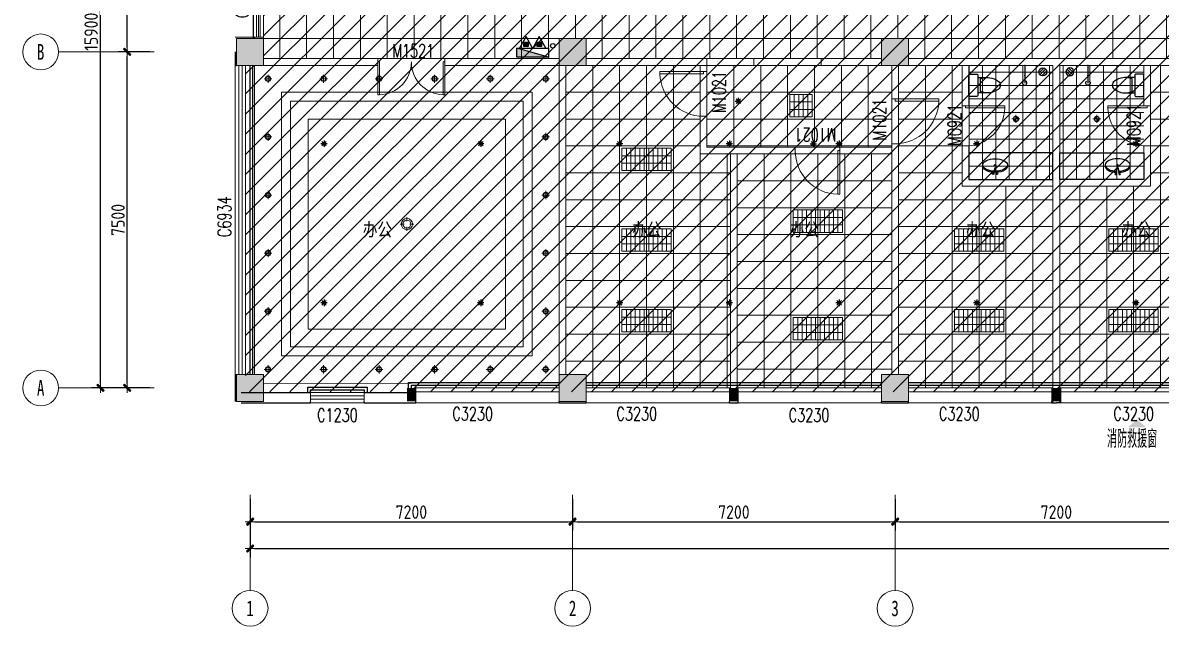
# Model space of a CAD drawing. Header units: millimetres. Extents: x 33621 to 401573, y -91663 to 133135.
# Drawn here: x 162981 to 188399, y 37128 to 50595 of the extents above; entities that cross this region are included whole.
import ezdxf
from ezdxf.enums import TextEntityAlignment as Align

# ---------------------------------------------------------------- set-up
doc = ezdxf.new("R2010")
doc.units = ezdxf.units.MM
doc.header["$LTSCALE"] = 10
doc.linetypes.add('DOTE', pattern=[2.42, 2, -0.2, 0.02, -0.2])
doc.layers.get('0').update_dxf_attribs({"color": 253})
doc.layers.get('Defpoints').update_dxf_attribs({"color": 250})
for name, color, linetype in [('3', 253, 'Continuous'), ('Dim【尺寸标注】', 253, 'Continuous'), ('EQUIP_喷头', 253, 'Continuous'), ('EQUIP_消火栓', 253, 'Continuous'), ('EQUIP_灭火器', 253, 'Continuous'), ('LATRINE', 253, 'Continuous'), ('LAYER3', 253, 'Continuous'), ('LAYER4', 253, 'Continuous'), ('LAYER5', 253, 'Continuous'), ('LVTRY', 253, 'Continuous'), ('PUB_DIM', 253, 'Continuous'), ('SURFACE', 253, 'Continuous'), ('VPIPE-消防', 253, 'Continuous'), ('Wall Solid【墙柱填充】', 253, 'Continuous'), ('WINDOW_TEXT', 253, 'Continuous'), ('家具', 253, 'Continuous'), ('水-地漏', 253, 'Continuous')]:
    doc.layers.add(name, color=color, linetype=linetype)
for name, color, linetype, lineweight in [('AXIS【轴号】', 253, 'Continuous', 0), ('COLUMN', 253, 'Continuous', 0), ('DOOR【门】', 253, 'Continuous', 0), ('DS-4BS-FINISH【墙完成线】', 253, 'Continuous', 0), ('PUB_HATCH', 253, 'Continuous', 0), ('RC-FIN【天花轮廓线】', 253, 'Continuous', 0), ('RC-LIGHT【天花灯具】', 253, 'Continuous', 0), ('RC-STR【天花细线】', 253, 'Continuous', 0), ('RC-Text【天花文字】', 253, 'Continuous', 0), ('TXT【平面空间文字】', 253, 'Continuous', 0), ('WALL', 253, 'Continuous', 0), ('Wall【墙体】', 253, 'Continuous', 0), ('WINDOW', 253, 'Continuous', 0), ('Xline【辅助线】', 253, 'Continuous', 0)]:
    doc.layers.add(name, color=color, linetype=linetype, lineweight=lineweight)
doc.styles.add('_TCH_WINDOW', font='SIMPLEX', dxfattribs={"bigfont": 'GBCBIG'})
doc.styles.add('CCD_DIM', font='ARCHS.SHX')
doc.styles.add('DIM_FONT', font='SIMPLEX', dxfattribs={"width": 0.7, "bigfont": 'GBCBIG'})
doc.styles.add('宋体', font='', dxfattribs={"width": 0.7})
doc.styles.add('文字', font='')
doc.styles.get('宋体').set_extended_font_data('SimSun')
doc.styles.get('文字').set_extended_font_data('SimSun')
doc.dimstyles.new('ZL_1：100', dxfattribs={"dimtxt": 3, "dimasz": 1, "dimexe": 2, "dimexo": 2, "dimgap": 0.6, "dimtad": 1, "dimdec": 0, "dimrnd": 5, "dimdsep": 46, "dimtxsty": 'CCD_DIM', "dimblk": 'WS-cj', "dimblk1": 'WS-cj', "dimblk2": 'WS-cj', "dimcen": 1, "dimclrd": 44, "dimclre": 44, "dimclrt": 2, "dimadec": 0, "dimazin": 2, "dimtfac": 1, "dimtdec": 0, "dimtix": 1, "dimtmove": 2, "dimatfit": 3, "dimldrblk": 'hl_arrow2', "dimfxl": 5, "dimfxlon": 1, "dimarcsym": 0})

# ---------------------------------------------------------------- blocks, each defined once
blk = doc.blocks.new('$WINLIB2D$00000004')
for p, q in [((-0.5, 0.5), (0.5, 0.5)), ((-0.5, 0.5), (-0.5, -0.5)), ((0.5, -0.5), (0.5, 0.5)), ((-0.5, 0.2406), (0.5, 0.2406)), ((-0.5, -0.5), (0.5, -0.5))]:
    blk.add_line(p, q)
blk = doc.blocks.new('$TCHSYS$WIN2D')
for p, q in [((-0.5, 0.5), (0.5, 0.5)), ((-0.5, 0.5), (-0.5, -0.5)), ((0.5, 0.5), (0.5, -0.5)), ((0.5, 0.1667), (-0.5, 0.1667)), ((0.5, -0.1667), (-0.5, -0.1667)), ((-0.5, -0.5), (0.5, -0.5))]:
    blk.add_line(p, q)
blk = doc.blocks.new('$WINLIB2D$00000005')
for p, q in [((-0.5, 0.5), (0.5, 0.5)), ((-0.5, 0.5), (-0.5, -0.5)), ((0.5, -0.5), (0.5, 0.5)), ((0.5, 0.167), (-0.5, 0.167)), ((0.5, 0), (-0.5, 0)), ((0.5, -0.167), (-0.5, -0.167)), ((-0.5, -0.5), (0.5, -0.5))]:
    blk.add_line(p, q)
blk = doc.blocks.new('hl_Axis-A1')
at = {"color": 150, "ltscale": 2}
blk.add_line((21.33, 0), (0, 0), dxfattribs=at)
at = {"color": 150}
blk.add_circle((25.33, 0), 4, dxfattribs=at)
at = {"color": 50, "style": '宋体', "width": 0.7}
blk.add_attdef('轴号', text='', height=3.5, dxfattribs=at).set_placement((25.33, 0), align=Align.MIDDLE_CENTER)
blk = doc.blocks.new('WS-cj')
blk.add_hatch(color=2).paths.add_polyline_path([(0.59, 0.82), (-0.82, -0.59), (-0.59, -0.82), (0.82, 0.59)])
at = {"color": 2, "linetype": 'ByBlock', "lineweight": 0}
for p, q in [((-1.1, 0), (0, 0)), ((0, 0), (1.1, 0))]:
    blk.add_line(p, q, dxfattribs=at)
at = {"color": 2}
blk.add_lwpolyline([(0.59, 0.82), (-0.82, -0.59), (-0.59, -0.82), (0.82, 0.59)], close=True, dxfattribs=at)
blk = doc.blocks.new('*D240')
at = {"layer": 'Defpoints', "color": 0, "transparency": 16777216}
for p in [(-44462, -18684), (-37262, -18684), (-37262, -19284)]:
    blk.add_point(p, dxfattribs=at)
at = {"layer": 'Dim【尺寸标注】', "color": 44, "lineweight": -2, "transparency": 16777216}
for p, q in [((-44462, -18784), (-44462, -19484)), ((-37262, -18784), (-37262, -19484)), ((-44362, -19284), (-37362, -19284))]:
    blk.add_line(p, q, dxfattribs=at)
at = {"layer": 'Dim【尺寸标注】', "color": 44, "lineweight": -2, "transparency": 16777216, "xscale": 100, "yscale": 100, "zscale": 100, "rotation": 180}
blk.add_blockref('WS-cj', (-44462, -19284), dxfattribs=at)
at = {"layer": 'Dim【尺寸标注】', "color": 44, "lineweight": -2, "transparency": 16777216, "xscale": 100, "yscale": 100, "zscale": 100}
blk.add_blockref('WS-cj', (-37262, -19284), dxfattribs=at)
at = {"layer": 'Dim【尺寸标注】', "color": 2, "transparency": 16777216, "insert": (-40862, -19071), "char_height": 300, "attachment_point": 5, "style": 'CCD_DIM'}
blk.add_mtext('7200', dxfattribs=at)
blk = doc.blocks.new('hl_arrow2')
at = {"color": 2}
blk.add_line((0, 0), (-1, 0), dxfattribs=at)
blk.add_lwpolyline([(0, 0), (-1, -1), (-1, -1), (0, 0), (-1, 1), (-1, 1)], close=True, dxfattribs=at)
blk = doc.blocks.new('*D241')
at = {"layer": 'Defpoints', "color": 0, "transparency": 16777216}
for p in [(-37262, -18684), (-30062, -18684), (-30062, -19284)]:
    blk.add_point(p, dxfattribs=at)
at = {"layer": 'Dim【尺寸标注】', "color": 44, "lineweight": -2, "transparency": 16777216}
for p, q in [((-37262, -18784), (-37262, -19484)), ((-30062, -18784), (-30062, -19484)), ((-37162, -19284), (-30162, -19284))]:
    blk.add_line(p, q, dxfattribs=at)
at = {"layer": 'Dim【尺寸标注】', "color": 44, "lineweight": -2, "transparency": 16777216, "xscale": 100, "yscale": 100, "zscale": 100, "rotation": 180}
blk.add_blockref('WS-cj', (-37262, -19284), dxfattribs=at)
at = {"layer": 'Dim【尺寸标注】', "color": 44, "lineweight": -2, "transparency": 16777216, "xscale": 100, "yscale": 100, "zscale": 100}
blk.add_blockref('WS-cj', (-30062, -19284), dxfattribs=at)
at = {"layer": 'Dim【尺寸标注】', "color": 2, "transparency": 16777216, "insert": (-33662, -19071), "char_height": 300, "attachment_point": 5, "style": 'CCD_DIM'}
blk.add_mtext('7200', dxfattribs=at)
blk = doc.blocks.new('*D242')
at = {"layer": 'Defpoints', "color": 0, "transparency": 16777216}
for p in [(-30062, -18684), (-22862, -18684), (-22862, -19284)]:
    blk.add_point(p, dxfattribs=at)
at = {"layer": 'Dim【尺寸标注】', "color": 44, "lineweight": -2, "transparency": 16777216}
for p, q in [((-30062, -18784), (-30062, -19484)), ((-22862, -18784), (-22862, -19484)), ((-29962, -19284), (-22962, -19284))]:
    blk.add_line(p, q, dxfattribs=at)
at = {"layer": 'Dim【尺寸标注】', "color": 44, "lineweight": -2, "transparency": 16777216, "xscale": 100, "yscale": 100, "zscale": 100, "rotation": 180}
blk.add_blockref('WS-cj', (-30062, -19284), dxfattribs=at)
at = {"layer": 'Dim【尺寸标注】', "color": 44, "lineweight": -2, "transparency": 16777216, "xscale": 100, "yscale": 100, "zscale": 100}
blk.add_blockref('WS-cj', (-22862, -19284), dxfattribs=at)
at = {"layer": 'Dim【尺寸标注】', "color": 2, "transparency": 16777216, "insert": (-26462, -19071), "char_height": 300, "attachment_point": 5, "style": 'CCD_DIM'}
blk.add_mtext('7200', dxfattribs=at)
blk = doc.blocks.new('*D255')
at = {"layer": 'Defpoints', "color": 0, "transparency": 16777216}
for p in [(-44462, -18684), (49138, -18684), (49138, -19884)]:
    blk.add_point(p, dxfattribs=at)
at = {"layer": 'Dim【尺寸标注】', "color": 44, "lineweight": -2, "transparency": 16777216}
for p, q in [((-44462, -19384), (-44462, -20084)), ((49138, -19384), (49138, -20084)), ((-44362, -19884), (49038, -19884))]:
    blk.add_line(p, q, dxfattribs=at)
at = {"layer": 'Dim【尺寸标注】', "color": 44, "lineweight": -2, "transparency": 16777216, "xscale": 100, "yscale": 100, "zscale": 100, "rotation": 180}
blk.add_blockref('WS-cj', (-44462, -19884), dxfattribs=at)
at = {"layer": 'Dim【尺寸标注】', "color": 44, "lineweight": -2, "transparency": 16777216, "xscale": 100, "yscale": 100, "zscale": 100}
blk.add_blockref('WS-cj', (49138, -19884), dxfattribs=at)
at = {"layer": 'Dim【尺寸标注】', "color": 2, "transparency": 16777216, "insert": (2338, -19678), "char_height": 300, "attachment_point": 5, "style": 'CCD_DIM'}
blk.add_mtext('93600', dxfattribs=at)
blk = doc.blocks.new('*D253')
at = {"layer": 'Defpoints', "color": 0, "transparency": 16777216}
for p in [(-47204, -8800), (-46604, -8800), (-46604, -16300)]:
    blk.add_point(p, dxfattribs=at)
at = {"layer": 'Dim【尺寸标注】', "color": 44, "lineweight": -2, "transparency": 16777216}
for p, q in [((-46704, -8800), (-47404, -8800)), ((-47204, -16200), (-47204, -8900)), ((-46704, -16300), (-47404, -16300))]:
    blk.add_line(p, q, dxfattribs=at)
at = {"layer": 'Dim【尺寸标注】', "color": 44, "lineweight": -2, "transparency": 16777216, "xscale": 100, "yscale": 100, "zscale": 100}
for p, rotation in [((-47204, -8800), 90), ((-47204, -16300), 270)]:
    blk.add_blockref('WS-cj', p, dxfattribs=dict(at, rotation=rotation))
at = {"layer": 'Dim【尺寸标注】', "color": 2, "transparency": 16777216, "insert": (-47411, -12550), "char_height": 300, "attachment_point": 5, "rotation": 90, "style": 'CCD_DIM'}
blk.add_mtext('7500', dxfattribs=at)
blk = doc.blocks.new('*D254')
at = {"layer": 'Defpoints', "color": 0, "transparency": 16777216}
for p in [(-47204, -400), (-46604, -400), (-46604, -8800)]:
    blk.add_point(p, dxfattribs=at)
at = {"layer": 'Dim【尺寸标注】', "color": 44, "lineweight": -2, "transparency": 16777216}
for p, q in [((-46704, -400), (-47404, -400)), ((-47204, -8700), (-47204, -500)), ((-46704, -8800), (-47404, -8800))]:
    blk.add_line(p, q, dxfattribs=at)
at = {"layer": 'Dim【尺寸标注】', "color": 44, "lineweight": -2, "transparency": 16777216, "xscale": 100, "yscale": 100, "zscale": 100}
for p, rotation in [((-47204, -400), 90), ((-47204, -8800), 270)]:
    blk.add_blockref('WS-cj', p, dxfattribs=dict(at, rotation=rotation))
at = {"layer": 'Dim【尺寸标注】', "color": 2, "transparency": 16777216, "insert": (-47417, -4600), "char_height": 300, "attachment_point": 5, "rotation": 90, "style": 'CCD_DIM'}
blk.add_mtext('8400', dxfattribs=at)
blk = doc.blocks.new('*D256')
at = {"layer": 'Defpoints', "color": 0, "transparency": 16777216}
for p in [(-47804, -400), (-46604, -400), (-46604, -16300)]:
    blk.add_point(p, dxfattribs=at)
at = {"layer": 'Dim【尺寸标注】', "color": 44, "lineweight": -2, "transparency": 16777216}
for p, q in [((-47304, -400), (-48004, -400)), ((-47804, -16200), (-47804, -500)), ((-47304, -16300), (-48004, -16300))]:
    blk.add_line(p, q, dxfattribs=at)
at = {"layer": 'Dim【尺寸标注】', "color": 44, "lineweight": -2, "transparency": 16777216, "xscale": 100, "yscale": 100, "zscale": 100}
for p, rotation in [((-47804, -400), 90), ((-47804, -16300), 270)]:
    blk.add_blockref('WS-cj', p, dxfattribs=dict(at, rotation=rotation))
at = {"layer": 'Dim【尺寸标注】', "color": 2, "transparency": 16777216, "insert": (-48011, -8350), "char_height": 300, "attachment_point": 5, "rotation": 90, "style": 'CCD_DIM'}
blk.add_mtext('15900', dxfattribs=at)
blk = doc.blocks.new('$DorLib2D$00000001')
for p, q in [((0.45, 0.975), (0.5, 0.975)), ((0.45, 0), (0.45, 0.975)), ((0.5, 0), (0.5, 0.975)), ((0.5, 0), (0.45, 0))]:
    blk.add_line(p, q)
at = {"lineweight": 13}
blk.add_arc((0.475, 0), 0.975, 91.4693, 180, dxfattribs=at)
blk = doc.blocks.new('$DorLib2D$00000002')
for p, q in [((-0.5, 0), (-0.5, 0.4875)), ((-0.475, 0.4875), (-0.5, 0.4875)), ((-0.475, 0), (-0.475, 0.4875)), ((0.475, 0), (0.475, 0.4875)), ((0.475, 0.4875), (0.5, 0.4875)), ((0.5, 0), (0.5, 0.4875)), ((-0.5, 0), (-0.475, 0)), ((0.5, 0), (0.475, 0))]:
    blk.add_line(p, q)
at = {"lineweight": 13}
for centre, start, end in [((-0.4875, 0), 0, 88.53072), ((0.4875, 0), 91.46928, 180)]:
    blk.add_arc(centre, 0.4875, start, end, dxfattribs=at)
blk = doc.blocks.new('$TwtSys$00000125')
at = {"color": 9}
for p, q in [((0.57, 0), (-0.57, 0)), ((0.4, -0.4), (-0.4, 0.4)), ((-0.4, -0.4), (0.4, 0.4)), ((0, 0.57), (0, -0.57))]:
    blk.add_line(p, q, dxfattribs=at)
at = {"color": 8}
blk.add_circle((0, 0), 0.3, dxfattribs=at)
blk = doc.blocks.new('A$C22332745')
at = {"layer": 'LAYER3', "color": 181, "extrusion": (0, 0, -1)}
for centre, ratio, start_param, end_param in [((277, 214), 0.5, 4.782885, 10.934222), ((277, 195), 0.531076, 4.795815, 6.348539), ((277, 195), 0.531076, 3.076239, 4.638107)]:
    blk.add_ellipse(centre, major_axis=(-277, 0), ratio=ratio, start_param=start_param, end_param=end_param, dxfattribs=at)
at = {"layer": 'LAYER4', "color": 252}
for p, q in [((267, 148), (249, 9)), ((285, 148), (267, 148)), ((302, 9), (285, 148))]:
    blk.add_line(p, q, dxfattribs=at)
for centre in [(231, 18), (320, 18)]:
    blk.add_circle(centre, 17.9, dxfattribs=at)
at = {"layer": 'LAYER5', "color": 251}
blk.add_circle((277, 208), 16, dxfattribs=at)
blk = doc.blocks.new('A$C2CC91CCB')
at = {"color": 251, "rotation": 90}
blk.add_blockref('A$C22332745', (353, 0), dxfattribs=at)
blk = doc.blocks.new('A$C477C625D')
at = {"color": 7}
blk.add_blockref('A$C2CC91CCB', (0, 0), dxfattribs=at)
blk = doc.blocks.new('A$C4D690477')
at = {"layer": '家具', "color": 251}
blk.add_blockref('A$C477C625D', (0, 0), dxfattribs=at)
blk = doc.blocks.new('w-地漏')
at = {"layer": '水-地漏'}
for p, q in [((-57, -13), (16, 60)), ((-41, -41), (44, 44)), ((-13, -57), (60, 16))]:
    blk.add_line(p, q, dxfattribs=at)
blk.add_circle((2, 2), 60, dxfattribs=at)
blk = doc.blocks.new('$plan$00001613')
for p, q in [((-260, -140), (-260, 140)), ((-200, 170), (-200, -170))]:
    blk.add_line(p, q)
blk.add_lwpolyline([(-430, -170), (-200, -170), (-200, -220, 0.414214), (-170, -250), (-30, -250, 0.414214), (0, -220), (0, 220, 0.414214), (-30, 250), (-170, 250, 0.414214), (-200, 220), (-200, 170), (-430, 170)], format="xyb")
for centre, radius, start, end in [((-590, 0), 110, 123.4509, 236.5491), ((-413, -227), 398, 67.4505, 126.6381), ((-413, 227), 398, 233.3619, 292.5495)]:
    blk.add_arc(centre, radius, start, end)
blk = doc.blocks.new('$lvtry$00000168')
blk.add_line((0, 0), (0, -395))
blk.add_arc((0, -395), 50, 121.0332, 58.9668)
for p in [(0, 0), (0, -223)]:
    blk.add_point(p)
blk = doc.blocks.new('长形格栅灯盘')
at = {"color": 8, "ltscale": 11}
for p, q in [((-450, 50), (-450, 550)), ((-350, 50), (-350, 550)), ((-250, 50), (-250, 550)), ((-150, 50), (-150, 550)), ((-50, 50), (-50, 550)), ((50, 50), (50, 550)), ((150, 50), (150, 550)), ((250, 50), (250, 550)), ((350, 50), (350, 550)), ((450, 50), (450, 550))]:
    blk.add_line(p, q, dxfattribs=at)
at = {"ltscale": 11}
for points in [[(600, 600), (-600, 600), (-600, 0), (600, 0)], [(550, 550), (-550, 550), (-550, 50), (550, 50)]]:
    blk.add_lwpolyline(points, close=True, dxfattribs=at)
for points in [[(550, 383), (-550, 383)], [(550, 217), (-550, 217)]]:
    blk.add_lwpolyline(points, dxfattribs=at)
blk = doc.blocks.new('方形格栅灯盘')
at = {"color": 8, "ltscale": 11}
for p, q in [((-150, 50), (-150, 550)), ((-50, 50), (-50, 550)), ((50, 50), (50, 550)), ((150, 50), (150, 550))]:
    blk.add_line(p, q, dxfattribs=at)
at = {"ltscale": 11}
for points in [[(300, 600), (-300, 600), (-300, 0), (300, 0)], [(250, 550), (-250, 550), (-250, 50), (250, 50)]]:
    blk.add_lwpolyline(points, close=True, dxfattribs=at)
for points in [[(250, 383), (-250, 383)], [(250, 217), (-250, 217)]]:
    blk.add_lwpolyline(points, dxfattribs=at)
blk = doc.blocks.new('防雾筒灯')
at = {"ltscale": 30}
h = blk.add_hatch(dxfattribs=at)
h.set_pattern_fill('DOTS', color=251, scale=3)
h.set_pattern_definition([(0, (-62.322, -46.6336), (2.38125, 4.7625), [0, -4.7625])])
edge = h.paths.add_edge_path()
edge.add_ellipse((0, 0), major_axis=(35.4, 35.4), ratio=1, start_angle=315, end_angle=405)
edge.add_line((0, 50), (0, 0))
edge.add_line((0, 0), (50, 0))
edge = h.paths.add_edge_path()
edge.add_line((0, 0), (-50, 0))
edge.add_ellipse((0, 0), major_axis=(35.4, 35.4), ratio=1, start_angle=495, end_angle=225)
edge.add_line((0, -50), (0, 0))
at = {"color": 251, "linetype": 'DOTE', "ltscale": 43.504693}
blk.add_line((0, 91), (0, -91), dxfattribs=at)
at = {"color": 251, "linetype": 'DOTE', "ltscale": 41.297046}
blk.add_line((86, 0), (-86, 0), dxfattribs=at)
blk.add_ellipse((0, 0), major_axis=(-42.4, 42.4), ratio=1, start_param=2.355868237233172, end_param=8.639053544412757)
at = {"color": 251}
blk.add_ellipse((0, 0), major_axis=(35.4, 35.4), ratio=1, start_param=5.49871431692557, end_param=11.78189962410516, dxfattribs=at)
blk = doc.blocks.new('圆形筒灯')
at = {"color": 251, "linetype": 'DOTE', "ltscale": 43.504693}
blk.add_line((0, 91), (0, -91), dxfattribs=at)
at = {"color": 251, "linetype": 'DOTE', "ltscale": 41.297046}
blk.add_line((86, 0), (-86, 0), dxfattribs=at)
blk.add_ellipse((0, 0), major_axis=(-42.4, 42.4), ratio=1, start_param=2.355868237233172, end_param=8.639053544412757)
at = {"color": 251}
blk.add_ellipse((0, 0), major_axis=(35.4, 35.4), ratio=1, start_param=5.49871431692557, end_param=11.78189962410516, dxfattribs=at)
blk = doc.blocks.new('天花吸顶灯')
at = {"color": 8}
for p, q in [((-63, 0), (-152, 0)), ((0, 63), (0, 152)), ((63, 0), (152, 0)), ((0, -63), (0, -152))]:
    blk.add_line(p, q, dxfattribs=at)
at = {"color": 0}
blk.add_circle((0, 0), 125, dxfattribs=at)
at = {"color": 8}
blk.add_circle((0, 0), 89.3, dxfattribs=at)
blk = doc.blocks.new('$TwtSys$00000546')
h = blk.add_hatch()
h.set_pattern_fill('ANSI31', color=256, scale=200, style=0)
h.set_pattern_definition([(45, (-38543.802, -6670.83), (-17.67767, 17.67767), [])])
h.paths.add_polyline_path([(-65, 174), (65, 174), (65, 44), (-65, 44)])
for points in [[(0, 344), (-198, 0), (198, 0)], [(-65, 174), (65, 174), (65, 44), (-65, 44)]]:
    blk.add_lwpolyline(points, close=True)
blk = doc.blocks.new('海龍01165150')
at = {"color": 1}
for p, q in [((-350, -200), (-350, 0)), ((350, -200), (-350, 0)), ((-350, 0), (350, 0)), ((350, 0), (350, -200)), ((350, -200), (-350, -200))]:
    blk.add_line(p, q, dxfattribs=at)
blk.add_solid([(-350, -200), (-350, 0), (350, -200)], dxfattribs=at)
blk = doc.blocks.new('ZL_061117299')
at = {"layer": 'AXIS【轴号】'}
ref = blk.add_blockref('hl_Axis-A1', (-46604.4, -8800), dxfattribs=dict(at, xscale=100, yscale=100, zscale=100, rotation=179.9999999999999))
ref.add_attrib('轴号', 'B', dxfattribs={"layer": '0', "color": 2, "height": 350, "style": '宋体', "width": 0.7}).set_placement((-49137.7, -8800), align=Align.MIDDLE_CENTER)
ref = blk.add_blockref('hl_Axis-A1', (-46604.4, -16300), dxfattribs=dict(at, xscale=100, yscale=100, zscale=100, rotation=179.9999999999999))
ref.add_attrib('轴号', 'A', dxfattribs={"layer": '0', "color": 2, "height": 350, "style": '宋体', "width": 0.7}).set_placement((-49137.7, -16300), align=Align.MIDDLE_CENTER)
ref = blk.add_blockref('hl_Axis-A1', (-44462.3, -18683.9), dxfattribs=dict(at, xscale=100, yscale=100, zscale=100, rotation=270))
ref.add_attrib('轴号', '1', dxfattribs={"layer": '0', "color": 2, "height": 350, "style": '宋体', "width": 0.7}).set_placement((-44462.3, -21217.2), align=Align.MIDDLE_CENTER)
ref = blk.add_blockref('hl_Axis-A1', (-37262.3, -18683.9), dxfattribs=dict(at, xscale=100, yscale=100, zscale=100, rotation=270))
ref.add_attrib('轴号', '2', dxfattribs={"layer": '0', "color": 2, "height": 350, "style": '宋体', "width": 0.7}).set_placement((-37262.3, -21217.2), align=Align.MIDDLE_CENTER)
ref = blk.add_blockref('hl_Axis-A1', (-30062.3, -18683.9), dxfattribs=dict(at, xscale=100, yscale=100, zscale=100, rotation=270))
ref.add_attrib('轴号', '3', dxfattribs={"layer": '0', "color": 2, "height": 350, "style": '宋体', "width": 0.7}).set_placement((-30062.3, -21217.2), align=Align.MIDDLE_CENTER)
at = {"layer": 'Dim【尺寸标注】'}
for p1, p2, distance, picture, middle in [((-46604.4, -16300), (-46604.4, -400), 1200, '*D256', (-48010.6, -8350)), ((-46604.4, -8800), (-46604.4, -400), 600, '*D254', (-47416.9, -4600)), ((-46604.4, -16300), (-46604.4, -8800), 600, '*D253', (-47410.6, -12550)), ((-44462.3, -18683.9), (-37262.3, -18683.9), -600, '*D240', (-40862.3, -19071.4)), ((-44462.3, -18683.9), (49137.7, -18683.9), -1200, '*D255', (2337.7, -19677.6)), ((-37262.3, -18683.9), (-30062.3, -18683.9), -600, '*D241', (-33662.3, -19071.4)), ((-30062.3, -18683.9), (-22862.3, -18683.9), -600, '*D242', (-26462.3, -19071.4))]:
    dim = blk.add_aligned_dim(p1=p1, p2=p2, distance=distance, dimstyle='ZL_1：100', dxfattribs=at)
    dim.commit()
    dim.dimension.update_dxf_attribs({"geometry": picture, "text_midpoint": middle})

msp = doc.modelspace()

# ---------------------------------------------------------------- hatches: boundary and pattern name
at = {"layer": 'PUB_HATCH'}
for points in [[(167756.7, 49645.3), (168356.7, 49645.3), (168356.7, 50245.3), (167756.7, 50245.3)], [(174956.7, 49645.3), (175556.7, 49645.3), (175556.7, 50245.3), (174956.7, 50245.3)], [(182156.7, 49645.3), (182756.7, 49645.3), (182756.7, 50245.3), (182156.7, 50245.3)], [(167756.7, 42145.3), (168356.7, 42145.3), (168356.7, 42745.3), (167756.7, 42745.3)], [(174956.7, 42145.3), (175556.7, 42145.3), (175556.7, 42745.3), (174956.7, 42745.3)], [(182156.7, 42145.3), (182756.7, 42145.3), (182756.7, 42745.3), (182156.7, 42745.3)], [(171556.7, 42145.3), (171756.7, 42145.3), (171756.7, 42445.3), (171556.7, 42445.3)], [(178756.7, 42145.3), (178956.7, 42145.3), (178956.7, 42445.3), (178756.7, 42445.3)], [(186056.7, 42445.3), (185956.7, 42445.3), (185956.7, 42145.3), (186056.7, 42145.3)], [(186056.7, 42145.3), (186156.7, 42145.3), (186156.7, 42445.3), (186056.7, 42445.3)]]:
    msp.add_hatch(color=256, dxfattribs=at).paths.add_polyline_path(points)
at = {"layer": 'RC-STR【天花细线】'}
h = msp.add_hatch(dxfattribs=at)
h.set_pattern_fill('_USER', color=8, scale=600, double=1, pattern_type=0)
h.set_pattern_definition([(0, (211318.06, 52045.26), (0, 600), []), (90, (211318.06, 52045.26), (-600, 4e-14), [])])
h.paths.add_polyline_path([(211556.7, 58345.3), (218156.7, 58345.3), (218156.7, 52045.3), (232781.7, 52045.3), (232781.7, 50245.3), (232556.7, 50245.3), (232556.7, 49795.3), (225956.7, 49795.3), (225956.7, 50245.3), (225356.7, 50245.3), (225356.7, 49795.3), (218756.7, 49795.3), (218756.7, 50245.3), (218156.7, 50245.3), (218156.7, 49795.3), (211556.7, 49795.3), (211556.7, 50245.3), (210956.7, 50245.3), (210956.7, 49795.3), (204356.7, 49795.3), (204356.7, 50245.3), (203756.7, 50245.3), (203756.7, 49795.3), (197156.7, 49795.3), (197156.7, 50245.3), (196556.7, 50245.3), (196556.7, 49795.3), (189956.7, 49795.3), (189956.7, 50245.3), (189356.7, 50245.3), (189356.7, 49795.3), (182756.7, 49795.3), (182756.7, 50245.3), (182156.7, 50245.3), (182156.7, 49795.3), (175556.7, 49795.3), (175556.7, 50245.3), (174956.7, 50245.3), (174956.7, 49795.3), (168356.7, 49795.3), (168356.7, 52045.3), (211318.1, 52045.3), (211318.1, 58045.3), (211556.7, 58045.3)])
h = msp.add_hatch(dxfattribs=at)
h.set_pattern_fill('_USER', color=8, scale=600, double=1, pattern_type=0)
h.set_pattern_definition([(0, (178106.74, 49645.26), (0, 600), []), (90, (178106.74, 49645.26), (-600, 4e-14), [])])
h.paths.add_polyline_path([(175106.7, 49645.3), (178106.7, 49645.3), (178106.7, 47668.1), (178781.7, 47668.1), (178781.7, 42445.3), (175556.7, 42445.3), (175556.7, 42745.3), (175106.7, 42745.3)])
h = msp.add_hatch(dxfattribs=at)
h.set_pattern_fill('_USER', color=8, scale=600, double=1, pattern_type=0)
h.set_pattern_definition([(0, (178856.74, 49645.26), (0, 600), []), (90, (178856.74, 49645.26), (-600, 4e-14), [])])
h.paths.add_polyline_path([(178256.7, 49645.3), (182381.7, 49645.3), (182381.7, 47818.1), (178256.7, 47818.1)])
h = msp.add_hatch(dxfattribs=at)
h.set_pattern_fill('_USER', color=8, scale=600, double=1, pattern_type=0)
h.set_pattern_definition([(0, (182531.74, 49645.26), (0, 600), []), (90, (182531.74, 49645.26), (-600, 4e-14), [])])
h.paths.add_polyline_path([(182531.7, 49645.3), (183956.7, 49645.3), (183956.7, 46945.3), (185981.7, 46945.3), (185981.7, 42445.3), (182756.7, 42445.3), (182756.7, 42745.3), (182531.7, 42745.3)], flags=17)
h = msp.add_hatch(dxfattribs=at)
h.set_pattern_fill('_USER', color=8, scale=300, double=1, pattern_type=0)
h.set_pattern_definition([(0, (184106.74, 47095.26), (0, 300), []), (90, (184106.74, 47095.26), (-300, 2e-14), [])])
h.paths.add_polyline_path([(184106.7, 49645.3), (185981.7, 49645.3), (185981.7, 47095.3), (184106.7, 47095.3)])
h = msp.add_hatch(dxfattribs=at)
h.set_pattern_fill('_USER', color=8, scale=600, double=1, pattern_type=0)
h.set_pattern_definition([(0, (189581.74, 49645.26), (0, 600), []), (90, (189581.74, 49645.26), (-600, 4e-14), [])])
h.paths.add_polyline_path([(189581.7, 49645.3), (188156.7, 49645.3), (188156.7, 46945.3), (186131.7, 46945.3), (186131.7, 42445.3), (189356.7, 42445.3), (189356.7, 42745.3), (189581.7, 42745.3)], flags=17)
h = msp.add_hatch(dxfattribs=at)
h.set_pattern_fill('_USER', color=8, scale=300, double=1, pattern_type=0)
h.set_pattern_definition([(0, (188006.74, 47095.26), (0, 300), []), (90, (188006.74, 47095.26), (-300, 2e-14), [])])
h.paths.add_polyline_path([(186131.7, 49645.3), (188006.7, 49645.3), (188006.7, 47095.3), (186131.7, 47095.3)])
h = msp.add_hatch(dxfattribs=at)
h.set_pattern_fill('_USER', color=8, scale=600, double=1, pattern_type=0)
h.set_pattern_definition([(0, (178931.74, 47668.14), (0, 600), []), (90, (178931.74, 47668.14), (-600, 4e-14), [])])
h.paths.add_polyline_path([(178931.7, 42445.3), (182156.7, 42445.3), (182156.7, 42745.3), (182381.7, 42745.3), (182381.7, 47668.1), (178931.7, 47668.1)])
at = {"layer": 'Xline【辅助线】'}
h = msp.add_hatch(dxfattribs=at)
h.set_pattern_fill('ANSI31', color=256, scale=100)
h.set_pattern_definition([(45, (-172004.77, 84868.52), (-224.5064, 224.5064), [])])
h.paths.add_polyline_path([(232781.7, 58302.5), (211556.7, 58388.1), (211556.7, 58045.3), (211318.1, 58045.3), (211318.1, 52027.4), (168356.7, 52063.2), (168356.7, 49645.3), (167956.7, 49645.3), (167956.7, 42359.7), (232781.7, 42359.7)])

# ---------------------------------------------------------------- linework, layer by layer
at = {"layer": '3'}
for p, q in [((168056.7, 42745.3), (168056.7, 49645.3)), ((168116.7, 42745.3), (168116.7, 49645.3))]:
    msp.add_line(p, q, dxfattribs=at)
for points in [[(169346.7, 42345.3), (169346.7, 42465.3), (170666.7, 42465.3), (170666.7, 42345.3)], [(171596.7, 42445.3), (171596.7, 42565.3), (174956.7, 42565.3)], [(171656.7, 42445.3), (171656.7, 42505.3), (174956.7, 42505.3)], [(175556.7, 42565.3), (182156.7, 42565.3)], [(175556.7, 42505.3), (182156.7, 42505.3)], [(182756.7, 42565.3), (189356.7, 42565.3)], [(182756.7, 42505.3), (189356.7, 42505.3)], [(169406.7, 42345.3), (169406.7, 42405.3), (170606.7, 42405.3), (170606.7, 42345.3)]]:
    msp.add_lwpolyline(points, dxfattribs=at)
at = {"layer": 'COLUMN'}
for p, q in [((168356.7, 50245.3), (167756.7, 50245.3)), ((167756.7, 50245.3), (167756.7, 49645.3)), ((168356.7, 49645.3), (168356.7, 50245.3)), ((175556.7, 50245.3), (174956.7, 50245.3)), ((174956.7, 50245.3), (174956.7, 49645.3)), ((175556.7, 49645.3), (175556.7, 50245.3)), ((182756.7, 50245.3), (182156.7, 50245.3)), ((182156.7, 50245.3), (182156.7, 49645.3)), ((182756.7, 49645.3), (182756.7, 50245.3)), ((167756.7, 49645.3), (168356.7, 49645.3)), ((174956.7, 49645.3), (175556.7, 49645.3)), ((182156.7, 49645.3), (182756.7, 49645.3)), ((168356.7, 42745.3), (167756.7, 42745.3)), ((167756.7, 42745.3), (167756.7, 42145.3)), ((168356.7, 42145.3), (168356.7, 42745.3)), ((175556.7, 42745.3), (174956.7, 42745.3)), ((174956.7, 42745.3), (174956.7, 42445.3)), ((175556.7, 42445.3), (175556.7, 42745.3)), ((182756.7, 42745.3), (182156.7, 42745.3)), ((182156.7, 42745.3), (182156.7, 42445.3)), ((182756.7, 42445.3), (182756.7, 42745.3)), ((167756.7, 42145.3), (168356.7, 42145.3)), ((174956.7, 42145.3), (175556.7, 42145.3)), ((182156.7, 42145.3), (182756.7, 42145.3))]:
    msp.add_line(p, q, dxfattribs=at)
at = {"layer": 'DOOR【门】'}
for p, q in [((183956.7, 48745.3), (183956.7, 47845.3)), ((188156.7, 48745.3), (188156.7, 47845.3))]:
    msp.add_line(p, q, dxfattribs=at)
at = {"layer": 'DS-4BS-FINISH【墙完成线】'}
for points in [[(189356.7, 49795.3), (182756.7, 49795.3), (182756.7, 50245.3), (182156.7, 50245.3), (182156.7, 49795.3), (175556.7, 49795.3), (175556.7, 50245.3), (174956.7, 50245.3), (174956.7, 49795.3), (168356.7, 49795.3), (168356.7, 52045.3), (211318.1, 52045.3)], [(175106.7, 49645.3), (178106.7, 49645.3), (178106.7, 47668.1), (178781.7, 47668.1), (178781.7, 42445.3), (175556.7, 42445.3), (175556.7, 42745.3), (175106.7, 42745.3), (175106.7, 49645.3)], [(182531.7, 49645.3), (183956.7, 49645.3), (183956.7, 46945.3), (185981.7, 46945.3), (185981.7, 42445.3), (182756.7, 42445.3), (182756.7, 42745.3), (182531.7, 42745.3), (182531.7, 49645.3)], [(189581.7, 49645.3), (188156.7, 49645.3), (188156.7, 46945.3), (186131.7, 46945.3), (186131.7, 42445.3), (189356.7, 42445.3), (189356.7, 42745.3), (189581.7, 42745.3), (189581.7, 49645.3)], [(178931.7, 42445.3), (182156.7, 42445.3), (182156.7, 42745.3), (182381.7, 42745.3), (182381.7, 47668.1), (178931.7, 47668.1), (178931.7, 42445.3)]]:
    msp.add_lwpolyline(points, dxfattribs=at)
msp.add_lwpolyline([(178256.7, 49645.3), (182381.7, 49645.3), (182381.7, 47818.1), (178256.7, 47818.1)], close=True, dxfattribs=at)
at = {"layer": 'LATRINE'}
for points in [[(185981.7, 47695.3), (184106.7, 47695.3), (184106.7, 47095.3), (185981.7, 47095.3)], [(186131.7, 47695.3), (188006.7, 47695.3), (188006.7, 47095.3), (186131.7, 47095.3)]]:
    msp.add_lwpolyline(points, close=True, dxfattribs=at)
at = {"layer": 'RC-FIN【天花轮廓线】', "color": 8}
for points in [[(168156.7, 49645.3), (168156.7, 42745.3)], [(168356.7, 42545.3), (174956.7, 42559.7)]]:
    msp.add_lwpolyline(points, dxfattribs=at)
for points in [[(174356.7, 43159.7), (168756.7, 43159.7), (168756.7, 49045.3), (174356.7, 49045.3)], [(174156.7, 43359.7), (168956.7, 43359.7), (168956.7, 48845.3), (174156.7, 48845.3)], [(173756.7, 43759.7), (169356.7, 43759.7), (169356.7, 48445.3), (173756.7, 48445.3)]]:
    msp.add_lwpolyline(points, close=True, dxfattribs=at)
at = {"layer": 'SURFACE'}
for p, q in [((168126.7, 51985.3), (168126.7, 50245.3)), ((167726.7, 49945.3), (167726.7, 49645.3)), ((167726.7, 49645.3), (167756.7, 49645.3)), ((167726.7, 42745.3), (167756.7, 42745.3)), ((167726.7, 42745.3), (167726.7, 42145.3)), ((167856.7, 42345.3), (169406.7, 42345.3)), ((170606.7, 42345.3), (171556.7, 42345.3)), ((167856.7, 42115.3), (169406.7, 42115.3)), ((169406.7, 42115.3), (169406.7, 42145.3)), ((170606.7, 42115.3), (170606.7, 42145.3)), ((170606.7, 42115.3), (171556.7, 42115.3)), ((171556.7, 42115.3), (171756.7, 42115.3)), ((171756.7, 42115.3), (171756.7, 42145.3)), ((174956.7, 42115.3), (174956.7, 42145.3)), ((174956.7, 42115.3), (175256.7, 42115.3)), ((175256.7, 42115.3), (175556.7, 42115.3)), ((175556.7, 42115.3), (175556.7, 42145.3)), ((178756.7, 42115.3), (178756.7, 42145.3)), ((178756.7, 42115.3), (178956.7, 42115.3)), ((178956.7, 42115.3), (178956.7, 42145.3)), ((182156.7, 42115.3), (182156.7, 42145.3)), ((182156.7, 42115.3), (182456.7, 42115.3)), ((182456.7, 42115.3), (182756.7, 42115.3)), ((182756.7, 42115.3), (182756.7, 42145.3)), ((185956.7, 42115.3), (185956.7, 42145.3)), ((185956.7, 42115.3), (186056.7, 42115.3)), ((186156.7, 42115.3), (186056.7, 42115.3)), ((186156.7, 42115.3), (186156.7, 42145.3))]:
    msp.add_line(p, q, dxfattribs=at)
at = {"layer": 'VPIPE-消防'}
msp.add_circle((174815.3, 50080.3), 50, dxfattribs=at)
at = {"layer": 'WALL', "color": 9}
for p, q in [((167726.7, 50275.3), (168126.7, 50275.3)), ((168356.7, 50275.3), (168156.7, 50275.3)), ((168156.7, 50275.3), (168156.7, 50245.3)), ((168356.7, 50245.3), (168356.7, 50275.3)), ((178106.7, 49645.3), (178106.7, 49458.4)), ((178256.7, 49795.3), (178256.7, 49508.4)), ((178256.7, 49508.4), (178106.7, 49508.4)), ((178106.7, 48511.3), (178106.7, 47668.1)), ((178106.7, 48508.4), (178256.7, 48508.4)), ((178256.7, 48508.4), (178256.7, 47818.1)), ((178256.7, 47818.1), (180225.5, 47818.1)), ((180225.5, 47668.1), (180225.5, 47818.1)), ((181225.5, 47818.1), (182381.7, 47818.1)), ((181225.5, 47818.1), (181225.5, 47668.1)), ((178106.7, 47668.1), (180228.4, 47668.1)), ((178781.7, 42445.3), (178781.7, 47668.1)), ((178931.7, 47668.1), (178931.7, 42445.3)), ((181175.5, 47668.1), (182381.7, 47668.1))]:
    msp.add_line(p, q, dxfattribs=at)
at = {"layer": 'Wall Solid【墙柱填充】', "color": 1}
msp.add_solid([(188068.3, 41564.1), (187860.7, 41743.1), (187653.1, 41564.1), (187860.7, 41743.1)], dxfattribs=at)
at = {"layer": 'Wall【墙体】', "color": 9}
for p, q in [((170906.7, 49795.3), (168356.7, 49795.3)), ((168356.7, 49645.3), (170906.7, 49645.3)), ((170906.7, 49645.3), (170906.7, 49795.3)), ((170906.7, 49645.3), (170906.7, 49795.3)), ((174956.7, 49795.3), (172406.7, 49795.3)), ((172406.7, 49795.3), (172406.7, 49645.3)), ((172406.7, 49795.3), (172406.7, 49645.3)), ((172406.7, 49645.3), (174956.7, 49645.3)), ((174956.7, 49645.3), (174956.7, 42745.3)), ((175106.7, 49645.3), (175106.7, 42745.3)), ((179306.7, 49795.3), (175556.7, 49795.3)), ((175556.7, 49645.3), (179306.7, 49645.3)), ((179306.7, 49645.3), (179306.7, 49795.3)), ((179306.7, 49645.3), (179306.7, 49795.3)), ((182156.7, 49795.3), (180806.7, 49795.3)), ((180806.7, 49795.3), (180806.7, 49645.3)), ((180806.7, 49795.3), (180806.7, 49645.3)), ((180806.7, 49645.3), (182156.7, 49645.3)), ((182381.7, 49645.3), (182381.7, 48895.3)), ((182531.7, 48895.3), (182531.7, 49645.3)), ((182756.7, 49795.3), (184359.6, 49795.3)), ((182756.7, 49645.3), (185981.7, 49645.3)), ((183956.7, 49645.3), (183956.7, 48745.3)), ((184031.7, 49795.3), (186056.7, 49795.3)), ((184106.7, 48745.3), (184106.7, 49645.3)), ((184106.7, 49645.3), (185981.7, 49645.3)), ((184359.6, 49795.3), (189356.7, 49795.3)), ((185981.7, 49645.3), (185981.7, 42115.3)), ((185981.7, 49645.3), (185981.7, 47095.3)), ((186056.7, 49795.3), (188081.7, 49795.3)), ((186131.7, 49645.3), (189356.7, 49645.3)), ((186131.7, 49645.3), (186131.7, 42115.3)), ((186131.7, 49645.3), (188006.7, 49645.3)), ((186131.7, 49645.3), (186131.7, 47095.3)), ((188006.7, 49645.3), (188006.7, 48745.3)), ((188156.7, 48745.3), (188156.7, 49645.3)), ((182381.7, 48895.3), (182531.7, 48895.3)), ((183956.7, 48745.3), (184106.7, 48745.3)), ((188006.7, 48745.3), (188156.7, 48745.3)), ((182531.7, 47895.3), (182381.7, 47895.3)), ((182381.7, 47895.3), (182381.7, 42745.3)), ((182531.7, 42745.3), (182531.7, 47895.3)), ((184106.7, 47845.3), (183956.7, 47845.3)), ((183956.7, 47845.3), (183956.7, 46945.3)), ((184106.7, 47095.3), (184106.7, 47845.3)), ((188156.7, 47845.3), (188006.7, 47845.3)), ((188006.7, 47845.3), (188006.7, 47095.3)), ((188156.7, 46945.3), (188156.7, 47845.3)), ((185981.7, 47095.3), (184106.7, 47095.3)), ((186131.7, 47095.3), (188006.7, 47095.3)), ((185981.7, 46945.3), (183956.7, 46945.3)), ((186131.7, 46945.3), (188156.7, 46945.3))]:
    msp.add_line(p, q, dxfattribs=at)

# ---------------------------------------------------------------- block references
at = {"layer": 'DOOR【门】'}
ref = msp.add_blockref('$DorLib2D$00000002', (171656.7, 49720.3), dxfattribs=dict(at, xscale=-1500, yscale=-1500, zscale=-1500))
ref.add_attrib('A', 'M1521', (171231.7, 49821.5), dxfattribs={"layer": 'WINDOW_TEXT', "height": 297.5, "style": '_TCH_WINDOW', "width": 0.705882})
ref = msp.add_blockref('$DorLib2D$00000001', (178181.7, 49008.4), dxfattribs=dict(at, xscale=1000, yscale=1000, zscale=-1000, rotation=90.00000000000003))
ref.add_attrib('A', 'M1021', (178678.7, 48583.4), dxfattribs={"layer": 'WINDOW_TEXT', "height": 297.5, "rotation": 90, "style": '_TCH_WINDOW', "width": 0.705882})
ref = msp.add_blockref('$DorLib2D$00000001', (182456.7, 48395.3), dxfattribs=dict(at, xscale=-1000, yscale=1000, zscale=-1000, rotation=270))
ref.add_attrib('A', 'M1021', (182257.3, 47970.3), dxfattribs={"layer": 'WINDOW_TEXT', "height": 297.5, "rotation": 90, "style": '_TCH_WINDOW', "width": 0.705882})
ref = msp.add_blockref('$DorLib2D$00000001', (184031.7, 48295.3), dxfattribs=dict(at, xscale=-900, yscale=900, zscale=-900, rotation=270))
ref.add_attrib('A', 'M0921', (183935.1, 47850.3), dxfattribs={"layer": 'WINDOW_TEXT', "height": 297.5, "rotation": 90, "style": '_TCH_WINDOW', "width": 0.705882})
ref = msp.add_blockref('$DorLib2D$00000001', (188081.7, 48295.3), dxfattribs=dict(at, xscale=-900, yscale=-900, zscale=-900, rotation=270.0000000000025))
ref.add_attrib('A', 'M0921', (187937.4, 47850.3), dxfattribs={"layer": 'WINDOW_TEXT', "height": 297.5, "rotation": 90, "style": '_TCH_WINDOW', "width": 0.705882})
ref = msp.add_blockref('$DorLib2D$00000001', (180725.5, 47743.1), dxfattribs=dict(at, xscale=-1000, yscale=1000, zscale=-1000, rotation=180))
ref.add_attrib('A', 'M1021', (181150.5, 48240.1), dxfattribs={"layer": 'WINDOW_TEXT', "height": 297.5, "rotation": 180, "style": '_TCH_WINDOW', "width": 0.705882})
at = {"layer": 'EQUIP_喷头', "yscale": 125, "zscale": 125}
for p, xscale in [((178956.7, 48845.3), -125), ((169706.7, 47895.3), 125), ((173206.7, 47895.3), 125), ((176306.7, 47895.3), 125), ((178756.7, 47895.3), 125), ((180631.7, 47895.3), -125), ((181206.7, 47895.3), 125), ((184281.7, 47895.3), 125), ((187831.7, 47895.3), 125), ((169706.7, 44345.3), 125), ((173206.7, 44345.3), 125), ((176306.7, 44345.3), 125), ((178756.7, 44345.3), 125), ((181206.7, 44345.3), 125), ((184281.7, 44345.3), 125), ((187831.7, 44345.3), 125)]:
    msp.add_blockref('$TwtSys$00000125', p, dxfattribs=dict(at, xscale=xscale))
at = {"layer": 'EQUIP_消火栓'}
msp.add_blockref('海龍01165150', (174365.3, 50030.3), dxfattribs=at)
at = {"layer": 'EQUIP_灭火器', "xscale": 0.75, "yscale": 0.75, "zscale": 0.75}
for p in [(174216.5, 50030.3), (174514.1, 50030.3)]:
    msp.add_blockref('$TwtSys$00000546', p, dxfattribs=at)
at = {"layer": 'LVTRY'}
for name, p in [('$lvtry$00000168', (185351.5, 49645.3)), ('$plan$00001613', (188006.7, 49201.3))]:
    msp.add_blockref(name, p, dxfattribs=at)
at = {"layer": 'LVTRY', "yscale": -1}
for name, p, rotation in [('$lvtry$00000168', (186762, 49645.3), 180), ('$plan$00001613', (184106.7, 49201.3), 180.0000000000001)]:
    msp.add_blockref(name, p, dxfattribs=dict(at, rotation=rotation))
at = {"layer": 'PUB_DIM'}
msp.add_blockref('ZL_061117299', (212519, 58745.3), dxfattribs=at)
at = {"layer": 'RC-LIGHT【天花灯具】', "xscale": -1, "rotation": 180}
for p in [(168456.7, 49345.3), (169696.7, 49345.3), (170936.7, 49345.3), (172176.7, 49345.3), (173416.7, 49345.3), (168456.7, 48048.1), (168456.7, 46751), (168456.7, 45453.9), (168456.7, 44156.8)]:
    msp.add_blockref('圆形筒灯', p, dxfattribs=at)
at = {"layer": 'RC-LIGHT【天花灯具】', "rotation": 180}
for p in [(174656.7, 49345.3), (174656.7, 48048.1), (174656.7, 46751), (174656.7, 45453.9), (174656.7, 44156.8)]:
    msp.add_blockref('圆形筒灯', p, dxfattribs=at)
at = {"layer": 'RC-LIGHT【天花灯具】'}
for name, p in [('方形格栅灯盘', (180356.7, 48445.3)), ('防雾筒灯', (185152.8, 48449.7)), ('长形格栅灯盘', (176906.7, 47245.3)), ('长形格栅灯盘', (180731.7, 45868.1)), ('天花吸顶灯', (171556.7, 46102.5)), ('长形格栅灯盘', (176906.7, 45445.3)), ('长形格栅灯盘', (184331.7, 45445.3)), ('长形格栅灯盘', (176906.7, 43645.3)), ('长形格栅灯盘', (184331.7, 43645.3)), ('长形格栅灯盘', (180731.7, 43468.1)), ('圆形筒灯', (168456.7, 42859.7)), ('圆形筒灯', (169696.7, 42859.7)), ('圆形筒灯', (170936.7, 42859.7)), ('圆形筒灯', (172176.7, 42859.7)), ('圆形筒灯', (173416.7, 42859.7))]:
    msp.add_blockref(name, p, dxfattribs=at)
at = {"layer": 'RC-LIGHT【天花灯具】', "xscale": -1}
for name, p in [('防雾筒灯', (186960.6, 48449.7)), ('长形格栅灯盘', (187781.7, 45445.3)), ('长形格栅灯盘', (187781.7, 43645.3)), ('圆形筒灯', (174656.7, 42859.7))]:
    msp.add_blockref(name, p, dxfattribs=at)
at = {"layer": 'WINDOW'}
ref = msp.add_blockref('$WINLIB2D$00000005', (168241.7, 51145.3), dxfattribs=dict(at, xscale=1740, yscale=230, zscale=1740, rotation=270))
ref.add_attrib('A', 'C1727', (168030.5, 50701.6), dxfattribs={"layer": 'WINDOW_TEXT', "height": 297.5, "rotation": 90, "style": '_TCH_WINDOW', "width": 0.705882})
ref = msp.add_blockref('$TCHSYS$WIN2D', (167841.7, 46195.3), dxfattribs=dict(at, xscale=6900, yscale=230, zscale=6900, rotation=270))
ref.add_attrib('A', 'C6934', (167630.5, 45812.5), dxfattribs={"layer": 'WINDOW_TEXT', "height": 297.5, "rotation": 90, "style": '_TCH_WINDOW', "width": 0.705882})
ref = msp.add_blockref('$TCHSYS$WIN2D', (170006.7, 42230.3), dxfattribs=dict(at, xscale=1200, yscale=230, zscale=1200))
ref.add_attrib('A', 'C1230', (169551.7, 41691.5), dxfattribs={"layer": 'WINDOW_TEXT', "height": 297.5, "style": '_TCH_WINDOW', "width": 0.705882})
ref = msp.add_blockref('$WINLIB2D$00000004', (173356.7, 42280.3), dxfattribs=dict(at, xscale=3200, yscale=330, zscale=3200))
ref.add_attrib('A', 'C3230', (172572, 41721.5), dxfattribs={"layer": 'WINDOW_TEXT', "height": 297.5, "style": '_TCH_WINDOW', "width": 0.705882})
ref = msp.add_blockref('$WINLIB2D$00000004', (177156.7, 42280.3), dxfattribs=dict(at, xscale=3200, yscale=330, zscale=3200))
ref.add_attrib('A', 'C3230', (176235.5, 41721.5), dxfattribs={"layer": 'WINDOW_TEXT', "height": 297.5, "style": '_TCH_WINDOW', "width": 0.705882})
ref = msp.add_blockref('$WINLIB2D$00000004', (180556.7, 42280.3), dxfattribs=dict(at, xscale=3200, yscale=330, zscale=3200))
ref.add_attrib('A', 'C3230', (180081.7, 41691.5), dxfattribs={"layer": 'WINDOW_TEXT', "height": 297.5, "style": '_TCH_WINDOW', "width": 0.705882})
ref = msp.add_blockref('$WINLIB2D$00000004', (184356.7, 42280.3), dxfattribs=dict(at, xscale=3200, yscale=330, zscale=3200))
ref.add_attrib('A', 'C3230', (183435.5, 41721.5), dxfattribs={"layer": 'WINDOW_TEXT', "height": 297.5, "style": '_TCH_WINDOW', "width": 0.705882})
ref = msp.add_blockref('$WINLIB2D$00000004', (187756.7, 42280.3), dxfattribs=dict(at, xscale=3200, yscale=-330, zscale=3200, rotation=180))
ref.add_attrib('A', 'C3230', (187329.1, 41721.5), dxfattribs={"layer": 'WINDOW_TEXT', "height": 297.5, "style": '_TCH_WINDOW', "width": 0.705882})
at = {"layer": '家具', "color": 251, "rotation": 270}
msp.add_blockref('A$C4D690477', (184412, 47558.9), dxfattribs=at)
at = {"layer": '家具', "color": 251, "xscale": -1, "rotation": 90}
msp.add_blockref('A$C4D690477', (187701.5, 47558.9), dxfattribs=at)
at = {"layer": '水-地漏', "yscale": 1.5, "zscale": 1.5}
for p, xscale in [((185751.7, 49495.3), 1.5), ((186361.7, 49495.3), -1.5)]:
    msp.add_blockref('w-地漏', p, dxfattribs=dict(at, xscale=xscale))

# ---------------------------------------------------------------- texts
at = {"layer": 'RC-Text【天花文字】', "style": '文字', "width": 0.8}
for p in [(170571.1, 45829.8), (176585.6, 45829.8), (180103.6, 45829.8), (184037.6, 45829.8), (187517.7, 45829.8)]:
    msp.add_text('办公', height=300, dxfattribs=at).set_placement(p)
at = {"layer": 'TXT【平面空间文字】', "color": 1, "insert": (188308.3, 41108.2), "char_height": 400, "width": 7488.412, "attachment_point": 9, "style": 'DIM_FONT'}
msp.add_mtext('消防救援窗', dxfattribs=at)

doc.saveas('drawing.dxf')
